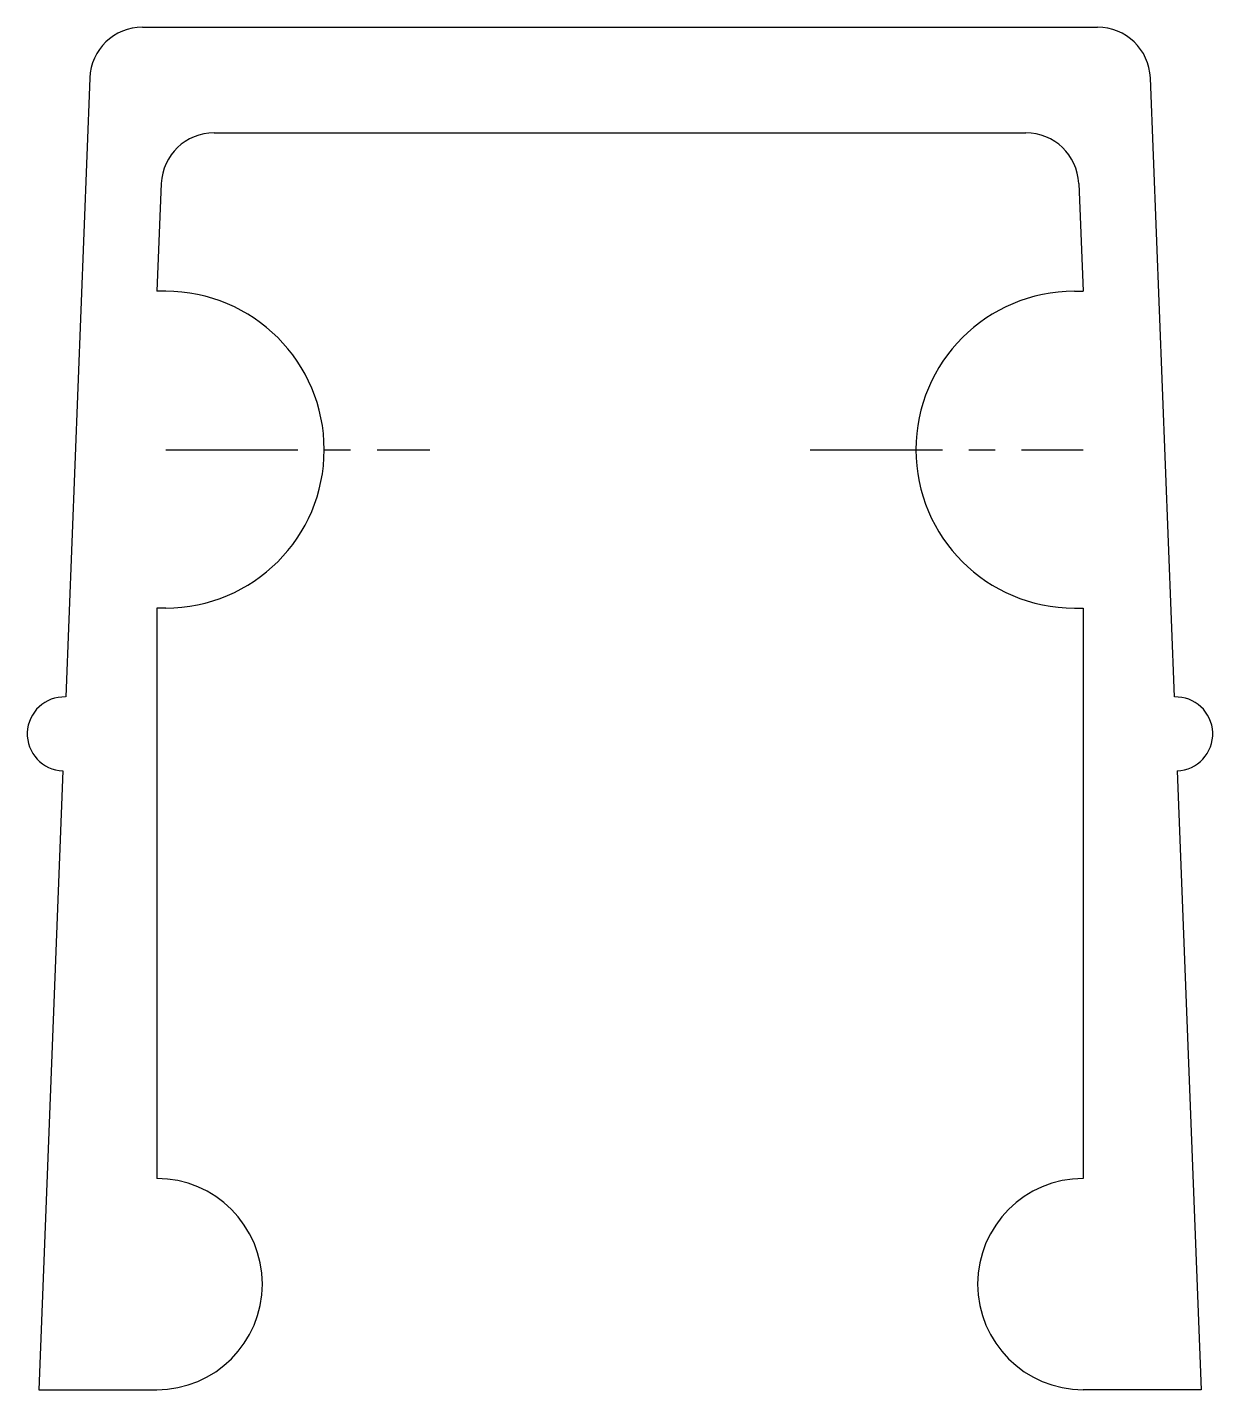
# Model space of a CAD drawing. Extents: x 0.4 to 59.3, y -0.1 to 65.2.
# Drawn here: x 48.09 to 59.31, y 52.25 to 65.15 of the extents above; entities outside this region: 2.
import ezdxf

# ---------------------------------------------------------------- set-up
doc = ezdxf.new("R2010")
doc.units = 0
doc.linetypes.add('CENTER', pattern=[2, 1.25, -0.25, 0.25, -0.25])
doc.layers.get('0').update_dxf_attribs({"linetype": 'CONTINUOUS'})
doc.layers.add('CENTER', color=1, linetype='CENTER')

msp = doc.modelspace()

# ---------------------------------------------------------------- linework, layer by layer
at = {"color": 7, "linetype": 'CONTINUOUS'}
for p, q in [((49.178, 65.154), (58.216, 65.154)), ((48.678, 64.673), (48.451, 58.813)), ((58.715, 64.673), (58.942, 58.813)), ((49.855, 64.154), (57.538, 64.154)), ((49.355, 63.675), (49.312, 62.654)), ((58.038, 63.675), (58.081, 62.654)), ((49.397, 62.654), (49.312, 62.654)), ((57.997, 62.654), (58.081, 62.654)), ((49.312, 59.654), (49.312, 54.254)), ((49.397, 59.654), (49.312, 59.654)), ((57.997, 59.654), (58.081, 59.654)), ((58.081, 59.654), (58.081, 54.254)), ((48.424, 58.114), (48.197, 52.254)), ((58.969, 58.114), (59.197, 52.254)), ((48.197, 52.254), (49.312, 52.254)), ((48.947, 52.254), (48.947, 52.254)), ((59.197, 52.254), (58.081, 52.254)), ((58.447, 52.254), (58.447, 52.254))]:
    msp.add_line(p, q, dxfattribs=at)
for centre, radius, start, end in [((49.178, 64.654), 0.5, 90, 177.7803), ((58.216, 64.654), 0.5, 2.2197, 90), ((49.855, 63.654), 0.5, 90, 177.5979), ((57.538, 63.654), 0.5, 2.4021, 90), ((49.397, 61.154), 1.5, 270, 90), ((57.997, 61.154), 1.5, 90, 270), ((48.437, 58.463), 0.35, 87.7803, 267.7803), ((58.956, 58.463), 0.35, 272.2197, 92.2197), ((49.312, 53.254), 1, 270, 90), ((58.081, 53.254), 1, 90, 270)]:
    msp.add_arc(centre, radius, start, end, dxfattribs=at)
at = {"layer": 'CENTER', "color": 1, "linetype": 'CENTER'}
for p, q in [((49.397, 61.154), (51.897, 61.154)), ((55.497, 61.154), (58.081, 61.154))]:
    msp.add_line(p, q, dxfattribs=at)

# ---------------------------------------------------------------- texts
at = {"color": 7, "linetype": 'CONTINUOUS'}
for p in [(0, 8.599), (0, 0)]:
    msp.add_text('HSCA845', height=4, dxfattribs=at).set_placement(p)

doc.saveas('drawing.dxf')
